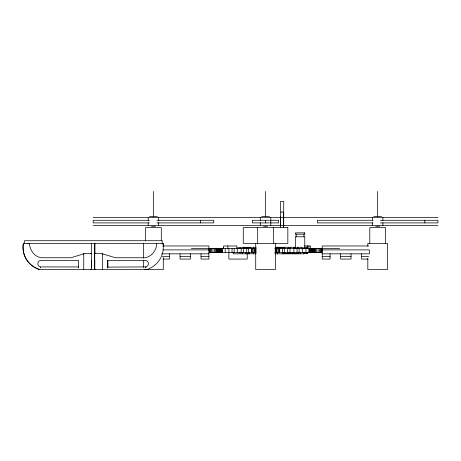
<?xml version="1.0" encoding="UTF-8"?>
<svg xmlns="http://www.w3.org/2000/svg" width="461" height="461" viewBox="0 0 461 461"><rect width="100%" height="100%" fill="white"/><g stroke="black" fill="none" stroke-linecap="round" stroke-linejoin="round"><path stroke-width="0.69" d="M41.473 266.919L78.526 266.936L78.52 267.904L78.526 260.379L40.545 260.402A3.29 3.29 0 0 0 40.545 266.896L40.522 267.864L40.551 267.069M83.758 269.558L83.769 253.827L70.896 257.757L41.715 257.757C34.293 257.111 29.683 249.608 29.441 243.345M94.903 269.426L95.64 269.558L94.73 269.558L94.73 255.198L94.349 254.23M94.943 253.671L94.943 243.345M107.776 260.373L107.776 267.904L107.776 260.379L145.757 260.402A3.29 3.29 0 0 1 145.757 266.896M211.766 252.519L211.766 248.588M213.022 252.519L213.028 248.588M216.301 252.519L216.301 248.588M217.177 248.588L217.114 252.519L217.091 248.588M217.275 252.519L217.275 248.588M218.047 252.519L218.047 248.588M218.324 252.519L218.324 248.588M218.969 252.519L218.969 248.588M219.332 252.519L219.332 248.588M220.122 252.519L220.122 248.588M221.43 252.519L221.43 248.588M225.21 252.519L225.21 248.588M228.881 248.588L228.887 259.07L247.234 259.07L247.234 253.827M232.027 252.519L232.033 248.588M237.265 252.519L237.271 248.588M241.207 252.519L241.207 248.588M243.558 252.519L243.564 248.588M246.704 252.519L246.704 248.588M251.458 252.519L251.458 248.588M251.931 252.519L251.931 248.588M254.08 252.519L254.08 248.588M255.469 252.519L255.469 248.588M275.707 252.519L275.707 248.588M277.096 252.519L277.096 248.588M279.718 252.519L279.718 248.588M280.611 212.371L280.611 201.371L283.757 201.371L283.705 227.578L283.59 213.23L282.616 211.904A3.169 3.169 0 0 0 281.417 211.904L280.444 213.23L280.559 227.578M284.466 252.519L284.466 248.588M289.963 252.519L289.963 248.588M293.899 252.519L293.899 248.588M299.137 252.519L299.137 248.588M310.19 252.519L310.19 248.588M310.633 252.519L310.633 248.588M311.048 252.519L311.048 248.588M311.457 252.519L311.457 248.588M312.201 252.519L312.201 248.588M313.128 252.519L313.128 248.588M313.584 252.519L313.589 248.588M313.999 248.588L314.062 252.519L314.085 248.588M314.875 252.519L314.875 248.588M315.71 252.519L315.71 248.588M316.782 252.519L316.782 248.588M319.404 252.519L319.404 248.588M320.32 252.519L320.32 248.588M321.922 248.588L321.922 252.519L274.762 252.519M156.648 243.345C156.844 249.937 151.704 257.082 144.587 257.757L115.406 257.757L102.532 253.827L102.555 269.558M91.468 260.402L91.514 267.864M91.756 269.426L90.667 269.558M144.656 269.552L147.001 269.426A23.136 23.136 0 0 0 162.929 243.345L162.053 243.345L162.312 240.723L24.427 240.723L24.64 243.345L23.373 243.345A23.136 23.136 0 0 0 39.306 269.426L163.28 269.558L163.28 257.515M83.879 253.567L91.583 253.567M94.782 253.567L95.64 253.567L94.73 253.567M102.434 253.567L95.26 253.567M149.514 216.342L157.38 216.342M261.623 216.342L269.483 216.342M373.727 216.342L381.593 216.342M93.157 217.655L437.95 217.655M149.37 220.277L93.157 220.277L93.157 222.899L149.37 222.899M156.844 220.277L213.737 220.277L213.737 222.899L156.844 222.899M269.247 220.277L252.444 220.277L252.444 222.899L269.247 222.899M270.209 220.277L278.657 220.277L278.657 222.899L270.209 222.899M372.903 220.277L317.37 220.277L317.37 222.899L372.903 222.899M380.337 220.277L437.95 220.277L437.95 222.899L380.337 222.899M93.157 225.515L437.95 225.515M151.479 226.305L155.415 226.305M263.588 226.305L267.518 226.305M375.692 226.305L379.622 226.305M27.775 243.345L28.513 243.345M94.885 243.345L94.545 243.345L94.73 269.558M91.48 243.345L91.583 269.558M163.136 245.967L208.896 245.967L208.896 259.07L201.031 259.07L201.031 253.798M304.444 245.967L310.391 245.967L310.391 248.588M368.685 245.967L322.21 245.967L322.21 259.07L330.076 259.07L330.076 253.798M242.67 247.275L250.997 247.275M253.435 247.275L253.423 248.588L253.417 247.275L256.23 247.275M275.194 247.275L282.478 247.275M295.806 247.275L293.807 247.275L293.807 248.588M275.315 247.799L284.028 247.799L284.028 248.588M298.037 247.799L294.043 247.799L294.043 248.588M307.7 247.799L301.65 247.799L301.65 248.588M223.562 248.323L222.202 248.588M308.905 248.323L303.528 248.588M191.407 248.588L256.08 248.588M274.762 248.588L339.728 248.588M163.136 249.897L208.896 249.897M322.21 249.897L369.399 249.897L369.399 253.827L322.21 253.827M256.08 252.519L209.248 252.519L209.248 248.588M303.528 252.778L308.905 252.778L308.928 245.967M246.076 253.302L249.407 253.302M282.916 253.302L288.223 253.302L288.217 252.519M161.707 253.827L208.896 253.827M256.08 253.827L246.076 253.827L246.076 252.519M274.791 253.827L303.511 253.827L303.511 252.519M162.422 256.449L169.573 256.449M180.061 256.449L190.543 256.449M201.031 256.449L208.896 256.449M322.21 256.449L330.076 256.449M340.564 256.449L351.046 256.449M361.533 256.449L368.685 256.449M163.136 259.07L169.573 259.07L169.573 253.798M367.964 259.07L361.533 259.07L361.533 253.798M144.829 266.919L107.782 267.109M90.667 253.567L91.635 253.567M280.501 225.936L280.455 216.197L280.478 218.41M145.757 267.069L145.774 267.864L145.745 266.896M102.532 253.827L102.538 254.23M83.769 253.827L83.775 254.23M424.84 220.277L424.84 222.899M385.523 243.448L385.523 227.613L369.797 227.613L369.797 243.448M382.901 217.655L382.901 220.514M382.901 222.657L382.901 225.515M377.657 191.442L377.657 216.238M372.413 217.655L372.413 220.514M372.413 222.657L372.413 225.515M367.826 246.18L367.826 243.345L387.488 243.345L387.488 269.558L367.826 269.558L367.826 258.223M351.046 253.798L351.046 259.07L340.564 259.07L340.564 253.798M321.156 248.588L321.156 252.519M318.148 248.588L318.148 252.519M313.901 248.588L313.901 252.519M313.762 248.588L313.762 252.519M313.376 248.588L313.376 252.519M312.852 248.588L312.852 252.519M312.546 248.588L312.546 252.519M311.843 248.588L311.843 252.519M309.746 248.588L309.746 252.519M309.291 248.588L309.291 252.519M307.683 245.967L307.683 248.588M307.7 252.778L307.7 253.302L304.03 253.302L304.03 252.519M307.643 247.799L307.643 248.588M307.36 252.519L307.36 253.302M307.199 245.967L307.199 247.932M306.213 247.799L306.213 248.323M306.213 252.778L306.213 253.302M305.96 248.588L305.96 252.519M304.779 248.588L304.779 236.793L295.34 236.793L295.34 248.588M304.733 252.778L304.733 253.302M303.995 234.171L303.995 236.793M303.401 252.519L303.401 253.827M302.289 248.588L302.289 252.519M301.333 248.588L301.333 247.275L298.002 247.275L298.002 248.588M300.174 252.519L300.174 253.827M298.734 252.519L298.734 253.302L288.805 253.302L288.822 252.519M297.403 247.799L297.403 248.588M297.04 248.588L297.04 252.519M296.123 234.171L296.123 236.793M294.072 247.799L294.072 248.588M293.467 247.799L293.467 248.588L293.484 247.275L283.826 247.275L283.826 248.588M292.741 252.519L292.741 253.302M292.153 252.519L292.153 253.302M290.182 247.275L290.182 248.588M288.183 247.275L288.183 248.588M287.606 248.588L287.606 252.519M284.875 247.275L284.875 248.588M284.898 252.519L284.892 253.302M282.979 252.519L282.979 253.827M282.628 248.588L282.628 252.519M282.363 252.519L282.363 253.827M280.703 247.799L280.703 248.588M280.64 247.799L280.64 248.588M280.092 247.799L280.092 248.588M279.245 248.588L279.245 252.519M278.352 248.588L278.352 252.519M277.649 252.519L277.649 253.827M276.767 247.799L276.767 248.588M276.467 248.588L276.467 252.519M275.384 243.345L275.384 269.558L255.722 269.558L255.722 243.345M275.234 248.588L275.234 252.519M273.419 227.613L273.419 243.448M270.797 217.655L270.797 225.515M265.553 191.442L265.588 216.44M265.553 220.277L265.553 222.899M260.309 217.655L260.309 220.514M260.309 222.657L260.309 225.515M257.687 227.613L257.687 243.448M255.941 248.588L255.941 252.519M254.708 248.588L254.708 252.519M253.417 252.519L253.417 253.827M252.824 252.519L252.859 247.799L237.709 247.799L237.709 248.588M249.482 252.519L249.482 253.827M248.542 248.588L248.542 252.519M246.86 247.799L246.86 248.588M245.488 252.519L245.488 253.827L240.158 253.827L240.158 252.519M244.716 247.799L244.716 248.588M244.255 247.799L244.255 248.588M242.163 252.519L242.163 253.827M240.256 247.799L240.256 248.588M239.847 247.799L239.847 248.588M239.224 252.519L239.224 253.827L233.231 253.827L233.231 252.519M237.847 247.799L237.847 248.588M236.775 248.588L236.775 245.967L223.62 245.967L223.62 248.588M234.125 248.588L234.125 252.519M227.878 245.967L227.878 248.588M223.406 247.799L223.406 248.323M222.329 248.588L222.329 252.519M221.885 248.588L221.885 252.519M220.986 248.588L220.986 252.519M220.542 248.588L220.542 252.519M219.718 248.588L219.718 252.519M218.635 248.588L218.635 252.519M217.799 248.588L217.799 252.519M217.586 248.588L217.586 252.519M217.413 248.588L217.413 252.519M215.466 248.588L215.466 252.519M214.394 248.588L214.394 252.519M210.856 248.588L210.856 252.519M210.014 248.588L210.014 252.519M200.633 220.277L200.633 222.899M190.543 253.798L190.543 259.07L180.061 259.07L180.061 253.798M163.28 246.18L163.28 243.345L23.361 243.345A23.136 23.136 0 0 0 39.312 269.426M161.31 240.567L161.31 227.613L145.584 227.613L145.584 240.567M158.688 217.655L158.688 220.514M158.688 222.657L158.688 225.515M153.45 191.442L153.45 216.238M148.206 217.655L148.206 220.514M148.206 222.657L148.206 225.515M143.619 243.345L143.619 258.223M143.619 260.35L143.619 267.432M283.325 225.308A1.308 1.308 0 0 1 283.665 225.896L283.601 216.197L283.561 225.936A1.308 1.308 0 0 0 283.221 225.348M94.332 267.322A1.308 1.308 0 0 1 94.672 267.904L94.718 260.379L94.568 267.864A1.308 1.308 0 0 0 94.228 267.276M287.837 227.613L243.27 227.613L243.27 243.345L287.837 243.345L287.837 227.613M304.779 232.857L295.34 232.857L295.34 234.171L304.779 234.171L304.779 232.857"/></g></svg>
